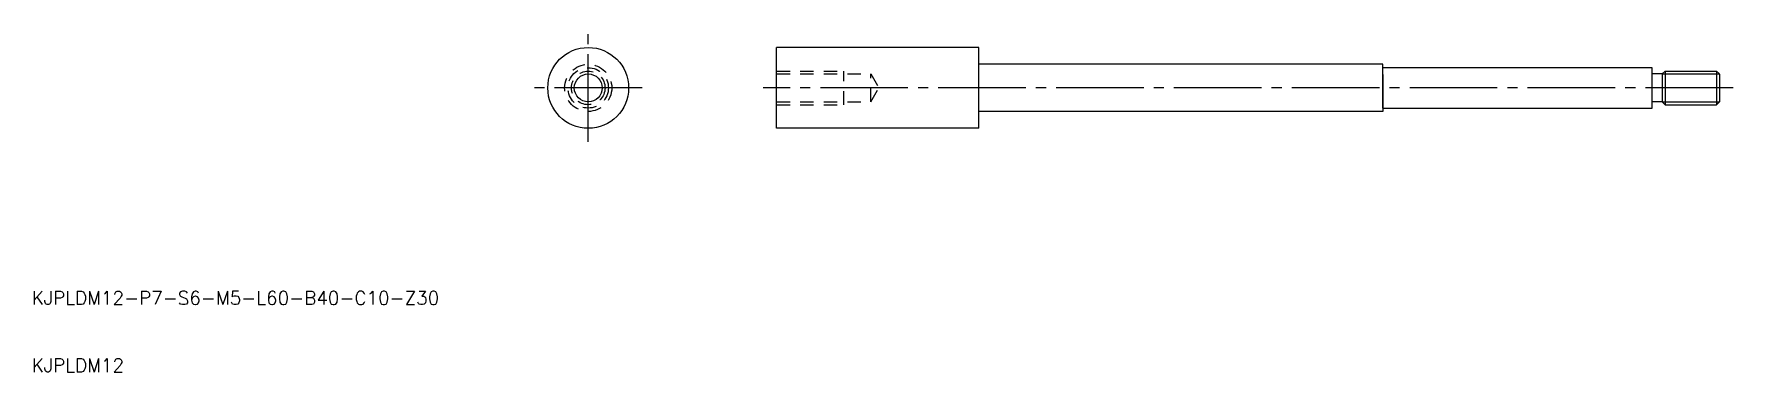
# Model space of a CAD drawing. Extents: x -101 to 151, y 178 to 228.
import ezdxf

# ---------------------------------------------------------------- set-up
doc = ezdxf.new("R2010")
doc.units = 0
doc.linetypes.add('CENTER', pattern=[17.5, 13, -1.5, 1.5, -1.5])
doc.linetypes.add('DASHED', pattern=[3.5, 2, -1.5])
doc.layers.get('0').update_dxf_attribs({"linetype": 'CONTINUOUS'})
doc.layers.add('CENTER', color=1, linetype='CENTER')
doc.styles.get("Standard").update_dxf_attribs({"font": 'txt.shx', "bigfont": '@extfont2.shx'})

msp = doc.modelspace()

# ---------------------------------------------------------------- linework, layer by layer
for p, q in [((9.49, 214.28), (9.49, 226.28)), ((39.49, 226.28), (9.49, 226.28)), ((39.49, 214.28), (39.49, 226.28)), ((99.49, 223.78), (39.49, 223.78)), ((99.49, 217.28), (99.49, 223.78)), ((140.99, 222.35), (139.49, 222.35)), ((140.99, 222.35), (140.99, 218.22)), ((141.42, 222.78), (141.42, 217.78)), ((149.06, 222.78), (149.06, 217.78)), ((149.49, 222.34), (149.49, 218.22)), ((140.99, 218.22), (139.49, 218.22)), ((99.49, 216.78), (39.49, 216.78)), ((39.49, 214.28), (9.49, 214.28))]:
    msp.add_line(p, q)
at = {"color": 3, "linetype": 'DASHED'}
for p, q in [((9.49, 222.78), (19.49, 222.78)), ((9.49, 222.35), (23.49, 222.35)), ((19.49, 217.78), (19.49, 222.78)), ((23.49, 218.22), (23.49, 222.35)), ((23.49, 222.35), (24.68, 220.28)), ((23.49, 218.22), (24.68, 220.28)), ((9.49, 218.22), (23.49, 218.22)), ((9.49, 217.78), (19.49, 217.78))]:
    msp.add_line(p, q, dxfattribs=at)
at = {"color": 7, "linetype": 'CONTINUOUS'}
for p, q in [((139.49, 223.28), (99.49, 223.28)), ((99.49, 222.28), (99.49, 216.78)), ((139.49, 217.28), (139.49, 223.28)), ((141.42, 222.78), (140.99, 222.35)), ((141.42, 222.78), (149.06, 222.78)), ((149.06, 222.78), (149.49, 222.35)), ((99.49, 217.28), (139.49, 217.28)), ((141.42, 217.78), (140.99, 218.22)), ((141.42, 217.78), (140.99, 218.22)), ((141.42, 217.78), (149.06, 217.78)), ((149.06, 217.78), (149.49, 218.22))]:
    msp.add_line(p, q, dxfattribs=at)
at = {"color": 3}
for p, q in [((140.99, 222.35), (149.49, 222.35)), ((140.99, 218.22), (149.49, 218.22))]:
    msp.add_line(p, q, dxfattribs=at)
for radius in [6, 2.07]:
    msp.add_circle((-18.48, 220.28), radius)
at = {"color": 3, "linetype": 'DASHED'}
for radius in [3.5, 3, 2.5]:
    msp.add_circle((-18.48, 220.28), radius, dxfattribs=at)
at = {"layer": 'CENTER', "color": 1, "linetype": 'CENTER'}
for p, q in [((-18.48, 212.28), (-18.48, 228.28)), ((-10.48, 220.28), (-26.48, 220.28)), ((151.49, 220.28), (7.49, 220.28))]:
    msp.add_line(p, q, dxfattribs=at)

# ---------------------------------------------------------------- texts
for s, p in [('KJPLDM12-P7-S6-M5-L60-B40-C10-Z30', (-101.11, 188.1)), ('KJPLDM12', (-101.11, 178.1))]:
    msp.add_text(s, height=2).set_placement(p)

doc.saveas('drawing.dxf')
